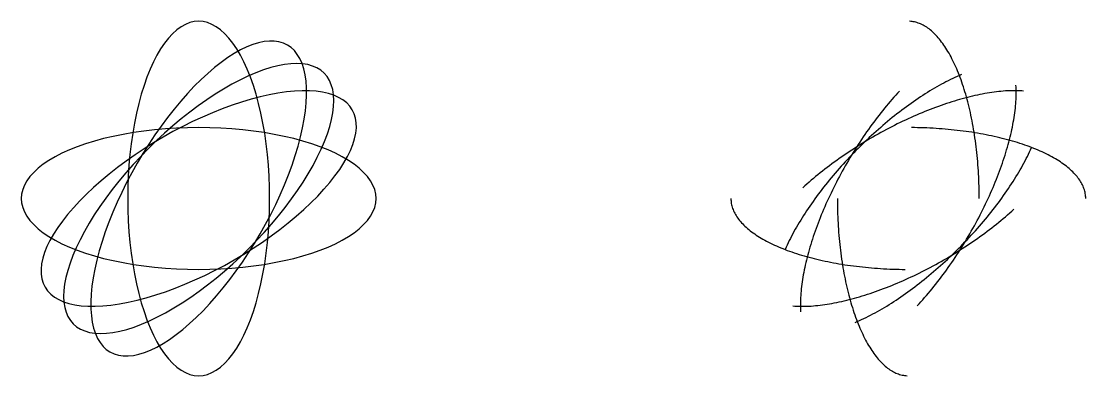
# Model space of a CAD drawing. Extents: x -13.1 to 45, y -5 to 28.1.
# Drawn here: x 15 to 45, y -5 to 5 of the extents above; entities that cross this region are included whole.
import ezdxf

# ---------------------------------------------------------------- set-up
doc = ezdxf.new("R2010")
doc.units = 0
doc.header["$MEASUREMENT"] = 0
doc.layers.get('0').update_dxf_attribs({"linetype": 'CONTINUOUS'})

msp = doc.modelspace()

# ---------------------------------------------------------------- linework, layer by layer
for points in [[(20, 5, 0), (19.874, 4.99, 0), (19.749, 4.961, 0), (19.625, 4.911, 0), (19.503, 4.843, 0), (19.382, 4.755, 0), (19.264, 4.649, 0), (19.148, 4.524, 0), (19.036, 4.382, 0), (18.928, 4.222, 0), (18.824, 4.045, 0), (18.725, 3.853, 0), (18.631, 3.645, 0), (18.542, 3.423, 0), (18.459, 3.187, 0), (18.382, 2.939, 0), (18.311, 2.679, 0), (18.247, 2.409, 0), (18.19, 2.129, 0), (18.14, 1.841, 0), (18.098, 1.545, 0), (18.063, 1.243, 0), (18.035, 0.937, 0), (18.016, 0.627, 0), (18.004, 0.314, 0), (18, 0, 0), (18.004, -0.314, 0), (18.016, -0.627, 0), (18.035, -0.937, 0), (18.063, -1.243, 0), (18.098, -1.545, 0), (18.14, -1.841, 0), (18.19, -2.129, 0), (18.247, -2.409, 0), (18.311, -2.679, 0), (18.382, -2.939, 0), (18.459, -3.187, 0), (18.542, -3.423, 0), (18.631, -3.645, 0), (18.725, -3.853, 0), (18.824, -4.045, 0), (18.928, -4.222, 0), (19.036, -4.382, 0), (19.148, -4.524, 0), (19.264, -4.649, 0), (19.382, -4.755, 0), (19.503, -4.843, 0), (19.625, -4.911, 0), (19.749, -4.961, 0), (19.874, -4.99, 0), (20, -5, 0), (20.126, -4.99, 0), (20.251, -4.961, 0), (20.375, -4.911, 0), (20.497, -4.843, 0), (20.618, -4.755, 0), (20.736, -4.649, 0), (20.852, -4.524, 0), (20.964, -4.382, 0), (21.072, -4.222, 0), (21.176, -4.045, 0), (21.275, -3.853, 0), (21.369, -3.645, 0), (21.458, -3.423, 0), (21.541, -3.187, 0), (21.618, -2.939, 0), (21.689, -2.679, 0), (21.753, -2.409, 0), (21.81, -2.129, 0), (21.86, -1.841, 0), (21.902, -1.545, 0), (21.937, -1.243, 0), (21.965, -0.937, 0), (21.984, -0.627, 0), (21.996, -0.314, 0), (22, 0, 0), (21.996, 0.314, 0), (21.984, 0.627, 0), (21.965, 0.937, 0), (21.937, 1.243, 0), (21.902, 1.545, 0), (21.86, 1.841, 0), (21.81, 2.129, 0), (21.753, 2.409, 0), (21.689, 2.679, 0), (21.618, 2.939, 0), (21.541, 3.187, 0), (21.458, 3.423, 0), (21.369, 3.645, 0), (21.275, 3.853, 0), (21.176, 4.045, 0), (21.072, 4.222, 0), (20.964, 4.382, 0), (20.852, 4.524, 0), (20.736, 4.649, 0), (20.618, 4.755, 0), (20.497, 4.843, 0), (20.375, 4.911, 0), (20.251, 4.961, 0), (20.126, 4.99, 0)], [(22.5, 4.33, 0), (22.386, 4.384, 0), (22.263, 4.421, 0), (22.131, 4.441, 0), (21.991, 4.443, 0), (21.842, 4.427, 0), (21.687, 4.394, 0), (21.525, 4.344, 0), (21.356, 4.276, 0), (21.183, 4.192, 0), (21.004, 4.091, 0), (20.822, 3.974, 0), (20.637, 3.841, 0), (20.449, 3.693, 0), (20.259, 3.531, 0), (20.068, 3.354, 0), (19.877, 3.165, 0), (19.687, 2.962, 0), (19.497, 2.749, 0), (19.31, 2.524, 0), (19.125, 2.289, 0), (18.944, 2.045, 0), (18.767, 1.794, 0), (18.595, 1.535, 0), (18.428, 1.27, 0), (18.268, 1, 0), (18.114, 0.726, 0), (17.968, 0.449, 0), (17.83, 0.171, 0), (17.701, -0.108, 0), (17.58, -0.387, 0), (17.469, -0.664, 0), (17.368, -0.939, 0), (17.278, -1.21, 0), (17.198, -1.476, 0), (17.129, -1.736, 0), (17.072, -1.99, 0), (17.026, -2.235, 0), (16.992, -2.472, 0), (16.97, -2.699, 0), (16.959, -2.915, 0), (16.961, -3.12, 0), (16.975, -3.313, 0), (17, -3.492, 0), (17.038, -3.658, 0), (17.087, -3.809, 0), (17.148, -3.945, 0), (17.22, -4.066, 0), (17.303, -4.171, 0), (17.396, -4.259, 0), (17.5, -4.33, 0), (17.614, -4.384, 0), (17.737, -4.421, 0), (17.869, -4.441, 0), (18.009, -4.443, 0), (18.158, -4.427, 0), (18.313, -4.394, 0), (18.475, -4.344, 0), (18.644, -4.276, 0), (18.817, -4.192, 0), (18.996, -4.091, 0), (19.178, -3.974, 0), (19.363, -3.841, 0), (19.551, -3.693, 0), (19.741, -3.531, 0), (19.932, -3.354, 0), (20.123, -3.165, 0), (20.313, -2.962, 0), (20.503, -2.749, 0), (20.69, -2.524, 0), (20.875, -2.289, 0), (21.056, -2.045, 0), (21.233, -1.794, 0), (21.405, -1.535, 0), (21.572, -1.27, 0), (21.732, -1, 0), (21.886, -0.726, 0), (22.032, -0.449, 0), (22.17, -0.171, 0), (22.299, 0.108, 0), (22.42, 0.387, 0), (22.531, 0.664, 0), (22.632, 0.939, 0), (22.722, 1.21, 0), (22.802, 1.476, 0), (22.871, 1.736, 0), (22.928, 1.99, 0), (22.974, 2.235, 0), (23.008, 2.472, 0), (23.03, 2.699, 0), (23.041, 2.915, 0), (23.039, 3.12, 0), (23.025, 3.313, 0), (23, 3.492, 0), (22.962, 3.658, 0), (22.913, 3.809, 0), (22.852, 3.945, 0), (22.78, 4.066, 0), (22.697, 4.171, 0), (22.604, 4.259, 0)], [(23.536, 3.536, 0), (23.44, 3.617, 0), (23.33, 3.685, 0), (23.208, 3.738, 0), (23.073, 3.776, 0), (22.925, 3.8, 0), (22.767, 3.808, 0), (22.597, 3.801, 0), (22.417, 3.78, 0), (22.227, 3.743, 0), (22.029, 3.692, 0), (21.823, 3.626, 0), (21.609, 3.545, 0), (21.389, 3.451, 0), (21.164, 3.343, 0), (20.934, 3.222, 0), (20.7, 3.088, 0), (20.464, 2.943, 0), (20.226, 2.785, 0), (19.987, 2.616, 0), (19.748, 2.438, 0), (19.509, 2.249, 0), (19.273, 2.052, 0), (19.04, 1.846, 0), (18.811, 1.633, 0), (18.586, 1.414, 0), (18.367, 1.189, 0), (18.154, 0.96, 0), (17.948, 0.727, 0), (17.751, 0.491, 0), (17.562, 0.252, 0), (17.384, 0.013, 0), (17.215, -0.226, 0), (17.057, -0.464, 0), (16.912, -0.7, 0), (16.778, -0.934, 0), (16.657, -1.164, 0), (16.549, -1.389, 0), (16.455, -1.609, 0), (16.374, -1.823, 0), (16.308, -2.029, 0), (16.257, -2.227, 0), (16.22, -2.417, 0), (16.199, -2.597, 0), (16.192, -2.767, 0), (16.2, -2.925, 0), (16.224, -3.073, 0), (16.262, -3.208, 0), (16.315, -3.33, 0), (16.383, -3.44, 0), (16.464, -3.536, 0), (16.56, -3.617, 0), (16.67, -3.685, 0), (16.792, -3.738, 0), (16.927, -3.776, 0), (17.075, -3.8, 0), (17.233, -3.808, 0), (17.403, -3.801, 0), (17.583, -3.78, 0), (17.773, -3.743, 0), (17.971, -3.692, 0), (18.177, -3.626, 0), (18.391, -3.545, 0), (18.611, -3.451, 0), (18.836, -3.343, 0), (19.066, -3.222, 0), (19.3, -3.088, 0), (19.536, -2.943, 0), (19.774, -2.785, 0), (20.013, -2.616, 0), (20.252, -2.438, 0), (20.491, -2.249, 0), (20.727, -2.052, 0), (20.96, -1.846, 0), (21.189, -1.633, 0), (21.414, -1.414, 0), (21.633, -1.189, 0), (21.846, -0.96, 0), (22.052, -0.727, 0), (22.249, -0.491, 0), (22.438, -0.252, 0), (22.616, -0.013, 0), (22.785, 0.226, 0), (22.943, 0.464, 0), (23.088, 0.7, 0), (23.222, 0.934, 0), (23.343, 1.164, 0), (23.451, 1.389, 0), (23.545, 1.609, 0), (23.626, 1.823, 0), (23.692, 2.029, 0), (23.743, 2.227, 0), (23.78, 2.417, 0), (23.801, 2.597, 0), (23.808, 2.767, 0), (23.8, 2.925, 0), (23.776, 3.073, 0), (23.738, 3.208, 0), (23.685, 3.33, 0), (23.617, 3.44, 0)], [(24.33, 2.5, 0), (24.259, 2.604, 0), (24.171, 2.697, 0), (24.066, 2.78, 0), (23.945, 2.852, 0), (23.809, 2.913, 0), (23.658, 2.962, 0), (23.492, 3, 0), (23.313, 3.025, 0), (23.12, 3.039, 0), (22.915, 3.041, 0), (22.699, 3.03, 0), (22.472, 3.008, 0), (22.235, 2.974, 0), (21.99, 2.928, 0), (21.736, 2.871, 0), (21.476, 2.802, 0), (21.21, 2.722, 0), (20.939, 2.632, 0), (20.664, 2.531, 0), (20.387, 2.42, 0), (20.108, 2.299, 0), (19.829, 2.17, 0), (19.551, 2.032, 0), (19.274, 1.886, 0), (19, 1.732, 0), (18.73, 1.572, 0), (18.465, 1.405, 0), (18.206, 1.233, 0), (17.955, 1.056, 0), (17.711, 0.875, 0), (17.476, 0.69, 0), (17.251, 0.503, 0), (17.038, 0.313, 0), (16.835, 0.123, 0), (16.646, -0.068, 0), (16.469, -0.259, 0), (16.307, -0.449, 0), (16.159, -0.637, 0), (16.026, -0.822, 0), (15.909, -1.004, 0), (15.808, -1.183, 0), (15.724, -1.356, 0), (15.656, -1.525, 0), (15.606, -1.687, 0), (15.573, -1.842, 0), (15.557, -1.991, 0), (15.559, -2.131, 0), (15.579, -2.263, 0), (15.616, -2.386, 0), (15.67, -2.5, 0), (15.741, -2.604, 0), (15.829, -2.697, 0), (15.934, -2.78, 0), (16.055, -2.852, 0), (16.191, -2.913, 0), (16.342, -2.962, 0), (16.508, -3, 0), (16.687, -3.025, 0), (16.88, -3.039, 0), (17.085, -3.041, 0), (17.301, -3.03, 0), (17.528, -3.008, 0), (17.765, -2.974, 0), (18.01, -2.928, 0), (18.264, -2.871, 0), (18.524, -2.802, 0), (18.79, -2.722, 0), (19.061, -2.632, 0), (19.336, -2.531, 0), (19.613, -2.42, 0), (19.892, -2.299, 0), (20.171, -2.17, 0), (20.449, -2.032, 0), (20.726, -1.886, 0), (21, -1.732, 0), (21.27, -1.572, 0), (21.535, -1.405, 0), (21.794, -1.233, 0), (22.045, -1.056, 0), (22.289, -0.875, 0), (22.524, -0.69, 0), (22.749, -0.503, 0), (22.962, -0.313, 0), (23.165, -0.123, 0), (23.354, 0.068, 0), (23.531, 0.259, 0), (23.693, 0.449, 0), (23.841, 0.637, 0), (23.974, 0.822, 0), (24.091, 1.004, 0), (24.192, 1.183, 0), (24.276, 1.356, 0), (24.344, 1.525, 0), (24.394, 1.687, 0), (24.427, 1.842, 0), (24.443, 1.991, 0), (24.441, 2.131, 0), (24.421, 2.263, 0), (24.384, 2.386, 0)], [(25, 0, 0), (24.99, 0.126, 0), (24.961, 0.251, 0), (24.911, 0.375, 0), (24.843, 0.497, 0), (24.755, 0.618, 0), (24.649, 0.736, 0), (24.524, 0.852, 0), (24.382, 0.964, 0), (24.222, 1.072, 0), (24.045, 1.176, 0), (23.853, 1.275, 0), (23.645, 1.369, 0), (23.423, 1.458, 0), (23.187, 1.541, 0), (22.939, 1.618, 0), (22.679, 1.689, 0), (22.409, 1.753, 0), (22.129, 1.81, 0), (21.841, 1.86, 0), (21.545, 1.902, 0), (21.243, 1.937, 0), (20.937, 1.965, 0), (20.627, 1.984, 0), (20.314, 1.996, 0), (20, 2, 0), (19.686, 1.996, 0), (19.373, 1.984, 0), (19.063, 1.965, 0), (18.757, 1.937, 0), (18.455, 1.902, 0), (18.159, 1.86, 0), (17.871, 1.81, 0), (17.591, 1.753, 0), (17.321, 1.689, 0), (17.061, 1.618, 0), (16.813, 1.541, 0), (16.577, 1.458, 0), (16.355, 1.369, 0), (16.147, 1.275, 0), (15.955, 1.176, 0), (15.778, 1.072, 0), (15.618, 0.964, 0), (15.476, 0.852, 0), (15.351, 0.736, 0), (15.245, 0.618, 0), (15.157, 0.497, 0), (15.089, 0.375, 0), (15.039, 0.251, 0), (15.01, 0.126, 0), (15, 0, 0), (15.01, -0.126, 0), (15.039, -0.251, 0), (15.089, -0.375, 0), (15.157, -0.497, 0), (15.245, -0.618, 0), (15.351, -0.736, 0), (15.476, -0.852, 0), (15.618, -0.964, 0), (15.778, -1.072, 0), (15.955, -1.176, 0), (16.147, -1.275, 0), (16.355, -1.369, 0), (16.577, -1.458, 0), (16.813, -1.541, 0), (17.061, -1.618, 0), (17.321, -1.689, 0), (17.591, -1.753, 0), (17.871, -1.81, 0), (18.159, -1.86, 0), (18.455, -1.902, 0), (18.757, -1.937, 0), (19.063, -1.965, 0), (19.373, -1.984, 0), (19.686, -1.996, 0), (20, -2, 0), (20.314, -1.996, 0), (20.627, -1.984, 0), (20.937, -1.965, 0), (21.243, -1.937, 0), (21.545, -1.902, 0), (21.841, -1.86, 0), (22.129, -1.81, 0), (22.409, -1.753, 0), (22.679, -1.689, 0), (22.939, -1.618, 0), (23.187, -1.541, 0), (23.423, -1.458, 0), (23.645, -1.369, 0), (23.853, -1.275, 0), (24.045, -1.176, 0), (24.222, -1.072, 0), (24.382, -0.964, 0), (24.524, -0.852, 0), (24.649, -0.736, 0), (24.755, -0.618, 0), (24.843, -0.497, 0), (24.911, -0.375, 0), (24.961, -0.251, 0), (24.99, -0.126, 0)]]:
    msp.add_polyline3d(points, close=True)
for points in [[(42, 0, 0), (42, 0.087, 0), (41.999, 0.174, 0), (41.997, 0.262, 0), (41.995, 0.349, 0), (41.992, 0.436, 0), (41.989, 0.523, 0), (41.985, 0.609, 0), (41.981, 0.696, 0), (41.975, 0.782, 0), (41.97, 0.868, 0), (41.963, 0.954, 0), (41.956, 1.04, 0), (41.949, 1.125, 0), (41.941, 1.21, 0), (41.932, 1.294, 0), (41.923, 1.378, 0), (41.913, 1.462, 0), (41.902, 1.545, 0), (41.891, 1.628, 0), (41.879, 1.71, 0), (41.867, 1.792, 0), (41.854, 1.873, 0), (41.841, 1.954, 0), (41.827, 2.034, 0), (41.813, 2.113, 0), (41.798, 2.192, 0), (41.782, 2.27, 0), (41.766, 2.347, 0), (41.749, 2.424, 0), (41.732, 2.5, 0), (41.714, 2.575, 0), (41.696, 2.65, 0), (41.677, 2.723, 0), (41.658, 2.796, 0), (41.638, 2.868, 0), (41.618, 2.939, 0), (41.597, 3.009, 0), (41.576, 3.078, 0), (41.554, 3.147, 0), (41.532, 3.214, 0), (41.509, 3.28, 0), (41.486, 3.346, 0), (41.463, 3.41, 0), (41.439, 3.473, 0), (41.414, 3.536, 0), (41.389, 3.597, 0), (41.364, 3.657, 0), (41.338, 3.716, 0), (41.312, 3.774, 0), (41.286, 3.83, 0), (41.259, 3.886, 0), (41.231, 3.94, 0), (41.204, 3.993, 0), (41.176, 4.045, 0), (41.147, 4.096, 0), (41.118, 4.145, 0), (41.089, 4.193, 0), (41.06, 4.24, 0), (41.03, 4.286, 0), (41, 4.33, 0), (40.97, 4.373, 0), (40.939, 4.415, 0), (40.908, 4.455, 0), (40.877, 4.494, 0), (40.845, 4.532, 0), (40.813, 4.568, 0), (40.781, 4.603, 0), (40.749, 4.636, 0), (40.717, 4.668, 0), (40.684, 4.698, 0), (40.651, 4.728, 0), (40.618, 4.755, 0), (40.585, 4.782, 0), (40.551, 4.806, 0), (40.518, 4.83, 0), (40.484, 4.851, 0), (40.45, 4.872, 0), (40.416, 4.891, 0), (40.382, 4.908, 0), (40.347, 4.924, 0), (40.313, 4.938, 0), (40.278, 4.951, 0), (40.244, 4.963, 0), (40.209, 4.973, 0), (40.174, 4.981, 0), (40.14, 4.988, 0), (40.105, 4.993, 0), (40.07, 4.997, 0), (40.035, 4.999, 0)], [(41.5, 3.5, 0), (41.439, 3.473, 0), (41.377, 3.446, 0), (41.315, 3.417, 0), (41.252, 3.387, 0), (41.189, 3.356, 0), (41.126, 3.324, 0), (41.062, 3.291, 0), (40.998, 3.257, 0), (40.934, 3.222, 0), (40.869, 3.186, 0), (40.805, 3.149, 0), (40.74, 3.112, 0), (40.674, 3.073, 0), (40.609, 3.033, 0), (40.543, 2.993, 0), (40.477, 2.951, 0), (40.411, 2.909, 0), (40.345, 2.865, 0), (40.279, 2.821, 0), (40.212, 2.776, 0), (40.146, 2.73, 0), (40.08, 2.683, 0), (40.013, 2.636, 0), (39.947, 2.587, 0), (39.88, 2.538, 0), (39.814, 2.488, 0), (39.748, 2.438, 0), (39.681, 2.386, 0), (39.615, 2.334, 0), (39.549, 2.281, 0), (39.483, 2.228, 0), (39.417, 2.173, 0), (39.352, 2.118, 0), (39.286, 2.063, 0), (39.221, 2.007, 0), (39.156, 1.95, 0), (39.092, 1.893, 0), (39.027, 1.835, 0), (38.963, 1.776, 0), (38.899, 1.717, 0), (38.836, 1.657, 0), (38.773, 1.597, 0), (38.71, 1.537, 0), (38.648, 1.476, 0), (38.586, 1.414, 0), (38.524, 1.352, 0), (38.463, 1.29, 0), (38.403, 1.227, 0), (38.343, 1.164, 0), (38.283, 1.101, 0), (38.224, 1.037, 0), (38.165, 0.973, 0), (38.107, 0.908, 0), (38.05, 0.844, 0), (37.993, 0.779, 0), (37.937, 0.714, 0), (37.882, 0.648, 0), (37.827, 0.583, 0), (37.772, 0.517, 0), (37.719, 0.451, 0), (37.666, 0.385, 0), (37.614, 0.319, 0), (37.562, 0.252, 0), (37.512, 0.186, 0), (37.462, 0.12, 0), (37.413, 0.053, 0), (37.364, -0.013, 0), (37.317, -0.08, 0), (37.27, -0.146, 0), (37.224, -0.212, 0), (37.179, -0.279, 0), (37.135, -0.345, 0), (37.091, -0.411, 0), (37.049, -0.477, 0), (37.007, -0.543, 0), (36.967, -0.609, 0), (36.927, -0.674, 0), (36.888, -0.74, 0), (36.851, -0.805, 0), (36.814, -0.869, 0), (36.778, -0.934, 0), (36.743, -0.998, 0), (36.709, -1.062, 0), (36.676, -1.126, 0), (36.644, -1.189, 0), (36.613, -1.252, 0), (36.583, -1.315, 0), (36.554, -1.377, 0), (36.527, -1.439, 0)], [(39.75, 3.031, 0), (39.697, 2.974, 0), (39.644, 2.916, 0), (39.592, 2.857, 0), (39.539, 2.797, 0), (39.487, 2.736, 0), (39.435, 2.675, 0), (39.382, 2.612, 0), (39.331, 2.549, 0), (39.279, 2.485, 0), (39.227, 2.421, 0), (39.176, 2.355, 0), (39.125, 2.289, 0), (39.075, 2.222, 0), (39.024, 2.155, 0), (38.974, 2.087, 0), (38.924, 2.018, 0), (38.875, 1.948, 0), (38.826, 1.878, 0), (38.777, 1.808, 0), (38.728, 1.737, 0), (38.68, 1.665, 0), (38.633, 1.593, 0), (38.586, 1.52, 0), (38.539, 1.447, 0), (38.492, 1.374, 0), (38.447, 1.3, 0), (38.401, 1.225, 0), (38.356, 1.151, 0), (38.312, 1.075, 0), (38.268, 1, 0), (38.225, 0.924, 0), (38.182, 0.848, 0), (38.139, 0.772, 0), (38.098, 0.696, 0), (38.057, 0.619, 0), (38.016, 0.542, 0), (37.976, 0.465, 0), (37.937, 0.388, 0), (37.898, 0.31, 0), (37.86, 0.233, 0), (37.823, 0.155, 0), (37.786, 0.078, 0), (37.75, 0, 0), (37.715, -0.077, 0), (37.68, -0.155, 0), (37.646, -0.232, 0), (37.613, -0.31, 0), (37.58, -0.387, 0), (37.548, -0.464, 0), (37.517, -0.541, 0), (37.487, -0.618, 0), (37.458, -0.695, 0), (37.429, -0.771, 0), (37.401, -0.848, 0), (37.374, -0.924, 0), (37.347, -0.999, 0), (37.322, -1.075, 0), (37.297, -1.15, 0), (37.273, -1.225, 0), (37.25, -1.299, 0), (37.228, -1.373, 0), (37.206, -1.447, 0), (37.186, -1.52, 0), (37.166, -1.592, 0), (37.147, -1.665, 0), (37.129, -1.736, 0), (37.112, -1.807, 0), (37.096, -1.878, 0), (37.081, -1.948, 0), (37.066, -2.017, 0), (37.053, -2.086, 0), (37.04, -2.154, 0), (37.028, -2.222, 0), (37.017, -2.289, 0), (37.007, -2.355, 0), (36.998, -2.42, 0), (36.99, -2.485, 0), (36.983, -2.549, 0), (36.977, -2.612, 0), (36.972, -2.674, 0), (36.967, -2.736, 0), (36.964, -2.797, 0), (36.961, -2.856, 0), (36.959, -2.915, 0), (36.959, -2.973, 0), (36.959, -3.031, 0), (36.96, -3.087, 0), (36.962, -3.142, 0), (36.965, -3.197, 0)], [(43.25, 3.031, 0), (43.197, 3.035, 0), (43.142, 3.038, 0), (43.087, 3.04, 0), (43.031, 3.041, 0), (42.973, 3.041, 0), (42.915, 3.041, 0), (42.856, 3.039, 0), (42.797, 3.036, 0), (42.736, 3.033, 0), (42.674, 3.028, 0), (42.612, 3.023, 0), (42.549, 3.017, 0), (42.485, 3.01, 0), (42.42, 3.002, 0), (42.355, 2.993, 0), (42.289, 2.983, 0), (42.222, 2.972, 0), (42.154, 2.96, 0), (42.086, 2.947, 0), (42.017, 2.934, 0), (41.948, 2.919, 0), (41.878, 2.904, 0), (41.807, 2.888, 0), (41.736, 2.871, 0), (41.665, 2.853, 0), (41.592, 2.834, 0), (41.52, 2.814, 0), (41.447, 2.794, 0), (41.373, 2.772, 0), (41.299, 2.75, 0), (41.225, 2.727, 0), (41.15, 2.703, 0), (41.075, 2.678, 0), (40.999, 2.653, 0), (40.924, 2.626, 0), (40.848, 2.599, 0), (40.771, 2.571, 0), (40.695, 2.542, 0), (40.618, 2.513, 0), (40.541, 2.483, 0), (40.464, 2.452, 0), (40.387, 2.42, 0), (40.31, 2.387, 0), (40.232, 2.354, 0), (40.155, 2.32, 0), (40.077, 2.285, 0), (40, 2.25, 0), (39.922, 2.214, 0), (39.845, 2.177, 0), (39.767, 2.14, 0), (39.69, 2.102, 0), (39.612, 2.063, 0), (39.535, 2.024, 0), (39.458, 1.984, 0), (39.381, 1.943, 0), (39.304, 1.902, 0), (39.228, 1.861, 0), (39.152, 1.818, 0), (39.076, 1.775, 0), (39, 1.732, 0), (38.925, 1.688, 0), (38.849, 1.644, 0), (38.775, 1.599, 0), (38.7, 1.553, 0), (38.626, 1.508, 0), (38.553, 1.461, 0), (38.48, 1.414, 0), (38.407, 1.367, 0), (38.335, 1.32, 0), (38.263, 1.272, 0), (38.192, 1.223, 0), (38.122, 1.174, 0), (38.052, 1.125, 0), (37.982, 1.076, 0), (37.913, 1.026, 0), (37.845, 0.976, 0), (37.778, 0.925, 0), (37.711, 0.875, 0), (37.645, 0.824, 0), (37.579, 0.773, 0), (37.515, 0.721, 0), (37.451, 0.669, 0), (37.388, 0.618, 0), (37.325, 0.565, 0), (37.264, 0.513, 0), (37.203, 0.461, 0), (37.143, 0.408, 0), (37.084, 0.356, 0), (37.026, 0.303, 0)], [(40.25, -3.031, 0), (40.303, -2.974, 0), (40.356, -2.916, 0), (40.408, -2.857, 0), (40.461, -2.797, 0), (40.513, -2.736, 0), (40.565, -2.675, 0), (40.618, -2.612, 0), (40.669, -2.549, 0), (40.721, -2.485, 0), (40.773, -2.421, 0), (40.824, -2.355, 0), (40.875, -2.289, 0), (40.925, -2.222, 0), (40.976, -2.155, 0), (41.026, -2.087, 0), (41.076, -2.018, 0), (41.125, -1.948, 0), (41.174, -1.878, 0), (41.223, -1.808, 0), (41.272, -1.737, 0), (41.32, -1.665, 0), (41.367, -1.593, 0), (41.414, -1.52, 0), (41.461, -1.447, 0), (41.508, -1.374, 0), (41.553, -1.3, 0), (41.599, -1.225, 0), (41.644, -1.151, 0), (41.688, -1.075, 0), (41.732, -1, 0), (41.775, -0.924, 0), (41.818, -0.848, 0), (41.861, -0.772, 0), (41.902, -0.696, 0), (41.943, -0.619, 0), (41.984, -0.542, 0), (42.024, -0.465, 0), (42.063, -0.388, 0), (42.102, -0.31, 0), (42.14, -0.233, 0), (42.177, -0.155, 0), (42.214, -0.078, 0), (42.25, 0, 0), (42.285, 0.077, 0), (42.32, 0.155, 0), (42.354, 0.232, 0), (42.387, 0.31, 0), (42.42, 0.387, 0), (42.452, 0.464, 0), (42.483, 0.541, 0), (42.513, 0.618, 0), (42.542, 0.695, 0), (42.571, 0.771, 0), (42.599, 0.848, 0), (42.626, 0.924, 0), (42.653, 0.999, 0), (42.678, 1.075, 0), (42.703, 1.15, 0), (42.727, 1.225, 0), (42.75, 1.299, 0), (42.772, 1.373, 0), (42.794, 1.447, 0), (42.814, 1.52, 0), (42.834, 1.592, 0), (42.853, 1.665, 0), (42.871, 1.736, 0), (42.888, 1.807, 0), (42.904, 1.878, 0), (42.919, 1.948, 0), (42.934, 2.017, 0), (42.947, 2.086, 0), (42.96, 2.154, 0), (42.972, 2.222, 0), (42.983, 2.289, 0), (42.993, 2.355, 0), (43.002, 2.42, 0), (43.01, 2.485, 0), (43.017, 2.549, 0), (43.023, 2.612, 0), (43.028, 2.674, 0), (43.033, 2.736, 0), (43.036, 2.797, 0), (43.039, 2.856, 0), (43.041, 2.915, 0), (43.041, 2.973, 0), (43.041, 3.031, 0), (43.04, 3.087, 0), (43.038, 3.142, 0), (43.035, 3.197, 0)], [(45, 0, 0), (44.999, 0.035, 0), (44.997, 0.07, 0), (44.993, 0.105, 0), (44.988, 0.14, 0), (44.981, 0.174, 0), (44.973, 0.209, 0), (44.963, 0.244, 0), (44.951, 0.278, 0), (44.938, 0.313, 0), (44.924, 0.347, 0), (44.908, 0.382, 0), (44.891, 0.416, 0), (44.872, 0.45, 0), (44.851, 0.484, 0), (44.83, 0.518, 0), (44.806, 0.551, 0), (44.782, 0.585, 0), (44.755, 0.618, 0), (44.728, 0.651, 0), (44.698, 0.684, 0), (44.668, 0.717, 0), (44.636, 0.749, 0), (44.603, 0.781, 0), (44.568, 0.813, 0), (44.532, 0.845, 0), (44.494, 0.877, 0), (44.455, 0.908, 0), (44.415, 0.939, 0), (44.373, 0.97, 0), (44.33, 1, 0), (44.286, 1.03, 0), (44.24, 1.06, 0), (44.193, 1.089, 0), (44.145, 1.118, 0), (44.096, 1.147, 0), (44.045, 1.176, 0), (43.993, 1.204, 0), (43.94, 1.231, 0), (43.886, 1.259, 0), (43.83, 1.286, 0), (43.774, 1.312, 0), (43.716, 1.338, 0), (43.657, 1.364, 0), (43.597, 1.389, 0), (43.536, 1.414, 0), (43.473, 1.439, 0), (43.41, 1.463, 0), (43.346, 1.486, 0), (43.28, 1.509, 0), (43.214, 1.532, 0), (43.147, 1.554, 0), (43.078, 1.576, 0), (43.009, 1.597, 0), (42.939, 1.618, 0), (42.868, 1.638, 0), (42.796, 1.658, 0), (42.723, 1.677, 0), (42.65, 1.696, 0), (42.575, 1.714, 0), (42.5, 1.732, 0), (42.424, 1.749, 0), (42.347, 1.766, 0), (42.27, 1.782, 0), (42.192, 1.798, 0), (42.113, 1.813, 0), (42.034, 1.827, 0), (41.954, 1.841, 0), (41.873, 1.854, 0), (41.792, 1.867, 0), (41.71, 1.879, 0), (41.628, 1.891, 0), (41.545, 1.902, 0), (41.462, 1.913, 0), (41.378, 1.923, 0), (41.294, 1.932, 0), (41.21, 1.941, 0), (41.125, 1.949, 0), (41.04, 1.956, 0), (40.954, 1.963, 0), (40.868, 1.97, 0), (40.782, 1.975, 0), (40.696, 1.981, 0), (40.609, 1.985, 0), (40.523, 1.989, 0), (40.436, 1.992, 0), (40.349, 1.995, 0), (40.262, 1.997, 0), (40.174, 1.999, 0), (40.087, 2, 0)], [(38.5, -3.5, 0), (38.561, -3.473, 0), (38.623, -3.446, 0), (38.685, -3.417, 0), (38.748, -3.387, 0), (38.811, -3.356, 0), (38.874, -3.324, 0), (38.938, -3.291, 0), (39.002, -3.257, 0), (39.066, -3.222, 0), (39.131, -3.186, 0), (39.195, -3.149, 0), (39.26, -3.112, 0), (39.326, -3.073, 0), (39.391, -3.033, 0), (39.457, -2.993, 0), (39.523, -2.951, 0), (39.589, -2.909, 0), (39.655, -2.865, 0), (39.721, -2.821, 0), (39.788, -2.776, 0), (39.854, -2.73, 0), (39.92, -2.683, 0), (39.987, -2.636, 0), (40.053, -2.587, 0), (40.12, -2.538, 0), (40.186, -2.488, 0), (40.252, -2.438, 0), (40.319, -2.386, 0), (40.385, -2.334, 0), (40.451, -2.281, 0), (40.517, -2.228, 0), (40.583, -2.173, 0), (40.648, -2.118, 0), (40.714, -2.063, 0), (40.779, -2.007, 0), (40.844, -1.95, 0), (40.908, -1.893, 0), (40.973, -1.835, 0), (41.037, -1.776, 0), (41.101, -1.717, 0), (41.164, -1.657, 0), (41.227, -1.597, 0), (41.29, -1.537, 0), (41.352, -1.476, 0), (41.414, -1.414, 0), (41.476, -1.352, 0), (41.537, -1.29, 0), (41.597, -1.227, 0), (41.657, -1.164, 0), (41.717, -1.101, 0), (41.776, -1.037, 0), (41.835, -0.973, 0), (41.893, -0.908, 0), (41.95, -0.844, 0), (42.007, -0.779, 0), (42.063, -0.714, 0), (42.118, -0.648, 0), (42.173, -0.583, 0), (42.228, -0.517, 0), (42.281, -0.451, 0), (42.334, -0.385, 0), (42.386, -0.319, 0), (42.438, -0.252, 0), (42.488, -0.186, 0), (42.538, -0.12, 0), (42.587, -0.053, 0), (42.636, 0.013, 0), (42.683, 0.08, 0), (42.73, 0.146, 0), (42.776, 0.212, 0), (42.821, 0.279, 0), (42.865, 0.345, 0), (42.909, 0.411, 0), (42.951, 0.477, 0), (42.993, 0.543, 0), (43.033, 0.609, 0), (43.073, 0.674, 0), (43.112, 0.74, 0), (43.149, 0.805, 0), (43.186, 0.869, 0), (43.222, 0.934, 0), (43.257, 0.998, 0), (43.291, 1.062, 0), (43.324, 1.126, 0), (43.356, 1.189, 0), (43.387, 1.252, 0), (43.417, 1.315, 0), (43.446, 1.377, 0), (43.473, 1.439, 0)], [(35, 0, 0), (35.001, -0.035, 0), (35.003, -0.07, 0), (35.007, -0.105, 0), (35.012, -0.14, 0), (35.019, -0.174, 0), (35.027, -0.209, 0), (35.037, -0.244, 0), (35.049, -0.278, 0), (35.062, -0.313, 0), (35.076, -0.347, 0), (35.092, -0.382, 0), (35.109, -0.416, 0), (35.128, -0.45, 0), (35.149, -0.484, 0), (35.17, -0.518, 0), (35.194, -0.551, 0), (35.218, -0.585, 0), (35.245, -0.618, 0), (35.272, -0.651, 0), (35.302, -0.684, 0), (35.332, -0.717, 0), (35.364, -0.749, 0), (35.397, -0.781, 0), (35.432, -0.813, 0), (35.468, -0.845, 0), (35.506, -0.877, 0), (35.545, -0.908, 0), (35.585, -0.939, 0), (35.627, -0.97, 0), (35.67, -1, 0), (35.714, -1.03, 0), (35.76, -1.06, 0), (35.807, -1.089, 0), (35.855, -1.118, 0), (35.904, -1.147, 0), (35.955, -1.176, 0), (36.007, -1.204, 0), (36.06, -1.231, 0), (36.114, -1.259, 0), (36.17, -1.286, 0), (36.226, -1.312, 0), (36.284, -1.338, 0), (36.343, -1.364, 0), (36.403, -1.389, 0), (36.464, -1.414, 0), (36.527, -1.439, 0), (36.59, -1.463, 0), (36.654, -1.486, 0), (36.72, -1.509, 0), (36.786, -1.532, 0), (36.853, -1.554, 0), (36.922, -1.576, 0), (36.991, -1.597, 0), (37.061, -1.618, 0), (37.132, -1.638, 0), (37.204, -1.658, 0), (37.277, -1.677, 0), (37.35, -1.696, 0), (37.425, -1.714, 0), (37.5, -1.732, 0), (37.576, -1.749, 0), (37.653, -1.766, 0), (37.73, -1.782, 0), (37.808, -1.798, 0), (37.887, -1.813, 0), (37.966, -1.827, 0), (38.046, -1.841, 0), (38.127, -1.854, 0), (38.208, -1.867, 0), (38.29, -1.879, 0), (38.372, -1.891, 0), (38.455, -1.902, 0), (38.538, -1.913, 0), (38.622, -1.923, 0), (38.706, -1.932, 0), (38.79, -1.941, 0), (38.875, -1.949, 0), (38.96, -1.956, 0), (39.046, -1.963, 0), (39.132, -1.97, 0), (39.218, -1.975, 0), (39.304, -1.981, 0), (39.391, -1.985, 0), (39.477, -1.989, 0), (39.564, -1.992, 0), (39.651, -1.995, 0), (39.738, -1.997, 0), (39.826, -1.999, 0), (39.913, -2, 0)], [(38, 0, 0), (38, -0.087, 0), (38.001, -0.174, 0), (38.003, -0.262, 0), (38.005, -0.349, 0), (38.008, -0.436, 0), (38.011, -0.523, 0), (38.015, -0.609, 0), (38.019, -0.696, 0), (38.025, -0.782, 0), (38.03, -0.868, 0), (38.037, -0.954, 0), (38.044, -1.04, 0), (38.051, -1.125, 0), (38.059, -1.21, 0), (38.068, -1.294, 0), (38.077, -1.378, 0), (38.087, -1.462, 0), (38.098, -1.545, 0), (38.109, -1.628, 0), (38.121, -1.71, 0), (38.133, -1.792, 0), (38.146, -1.873, 0), (38.159, -1.954, 0), (38.173, -2.034, 0), (38.187, -2.113, 0), (38.202, -2.192, 0), (38.218, -2.27, 0), (38.234, -2.347, 0), (38.251, -2.424, 0), (38.268, -2.5, 0), (38.286, -2.575, 0), (38.304, -2.65, 0), (38.323, -2.723, 0), (38.342, -2.796, 0), (38.362, -2.868, 0), (38.382, -2.939, 0), (38.403, -3.009, 0), (38.424, -3.078, 0), (38.446, -3.147, 0), (38.468, -3.214, 0), (38.491, -3.28, 0), (38.514, -3.346, 0), (38.537, -3.41, 0), (38.561, -3.473, 0), (38.586, -3.536, 0), (38.611, -3.597, 0), (38.636, -3.657, 0), (38.662, -3.716, 0), (38.688, -3.774, 0), (38.714, -3.83, 0), (38.741, -3.886, 0), (38.769, -3.94, 0), (38.796, -3.993, 0), (38.824, -4.045, 0), (38.853, -4.096, 0), (38.882, -4.145, 0), (38.911, -4.193, 0), (38.94, -4.24, 0), (38.97, -4.286, 0), (39, -4.33, 0), (39.03, -4.373, 0), (39.061, -4.415, 0), (39.092, -4.455, 0), (39.123, -4.494, 0), (39.155, -4.532, 0), (39.187, -4.568, 0), (39.219, -4.603, 0), (39.251, -4.636, 0), (39.283, -4.668, 0), (39.316, -4.698, 0), (39.349, -4.728, 0), (39.382, -4.755, 0), (39.415, -4.782, 0), (39.449, -4.806, 0), (39.482, -4.83, 0), (39.516, -4.851, 0), (39.55, -4.872, 0), (39.584, -4.891, 0), (39.618, -4.908, 0), (39.653, -4.924, 0), (39.687, -4.938, 0), (39.722, -4.951, 0), (39.756, -4.963, 0), (39.791, -4.973, 0), (39.826, -4.981, 0), (39.86, -4.988, 0), (39.895, -4.993, 0), (39.93, -4.997, 0), (39.965, -4.999, 0)], [(36.75, -3.031, 0), (36.803, -3.035, 0), (36.858, -3.038, 0), (36.913, -3.04, 0), (36.969, -3.041, 0), (37.027, -3.041, 0), (37.085, -3.041, 0), (37.144, -3.039, 0), (37.203, -3.036, 0), (37.264, -3.033, 0), (37.326, -3.028, 0), (37.388, -3.023, 0), (37.451, -3.017, 0), (37.515, -3.01, 0), (37.58, -3.002, 0), (37.645, -2.993, 0), (37.711, -2.983, 0), (37.778, -2.972, 0), (37.846, -2.96, 0), (37.914, -2.947, 0), (37.983, -2.934, 0), (38.052, -2.919, 0), (38.122, -2.904, 0), (38.193, -2.888, 0), (38.264, -2.871, 0), (38.335, -2.853, 0), (38.408, -2.834, 0), (38.48, -2.814, 0), (38.553, -2.794, 0), (38.627, -2.772, 0), (38.701, -2.75, 0), (38.775, -2.727, 0), (38.85, -2.703, 0), (38.925, -2.678, 0), (39.001, -2.653, 0), (39.076, -2.626, 0), (39.152, -2.599, 0), (39.229, -2.571, 0), (39.305, -2.542, 0), (39.382, -2.513, 0), (39.459, -2.483, 0), (39.536, -2.452, 0), (39.613, -2.42, 0), (39.69, -2.387, 0), (39.768, -2.354, 0), (39.845, -2.32, 0), (39.923, -2.285, 0), (40, -2.25, 0), (40.078, -2.214, 0), (40.155, -2.177, 0), (40.233, -2.14, 0), (40.31, -2.102, 0), (40.388, -2.063, 0), (40.465, -2.024, 0), (40.542, -1.984, 0), (40.619, -1.943, 0), (40.696, -1.902, 0), (40.772, -1.861, 0), (40.848, -1.818, 0), (40.924, -1.775, 0), (41, -1.732, 0), (41.075, -1.688, 0), (41.151, -1.644, 0), (41.225, -1.599, 0), (41.3, -1.553, 0), (41.374, -1.508, 0), (41.447, -1.461, 0), (41.52, -1.414, 0), (41.593, -1.367, 0), (41.665, -1.32, 0), (41.737, -1.272, 0), (41.808, -1.223, 0), (41.878, -1.174, 0), (41.948, -1.125, 0), (42.018, -1.076, 0), (42.087, -1.026, 0), (42.155, -0.976, 0), (42.222, -0.925, 0), (42.289, -0.875, 0), (42.355, -0.824, 0), (42.421, -0.773, 0), (42.485, -0.721, 0), (42.549, -0.669, 0), (42.612, -0.618, 0), (42.675, -0.565, 0), (42.736, -0.513, 0), (42.797, -0.461, 0), (42.857, -0.408, 0), (42.916, -0.356, 0), (42.974, -0.303, 0)]]:
    msp.add_polyline3d(points)

doc.saveas('drawing.dxf')
